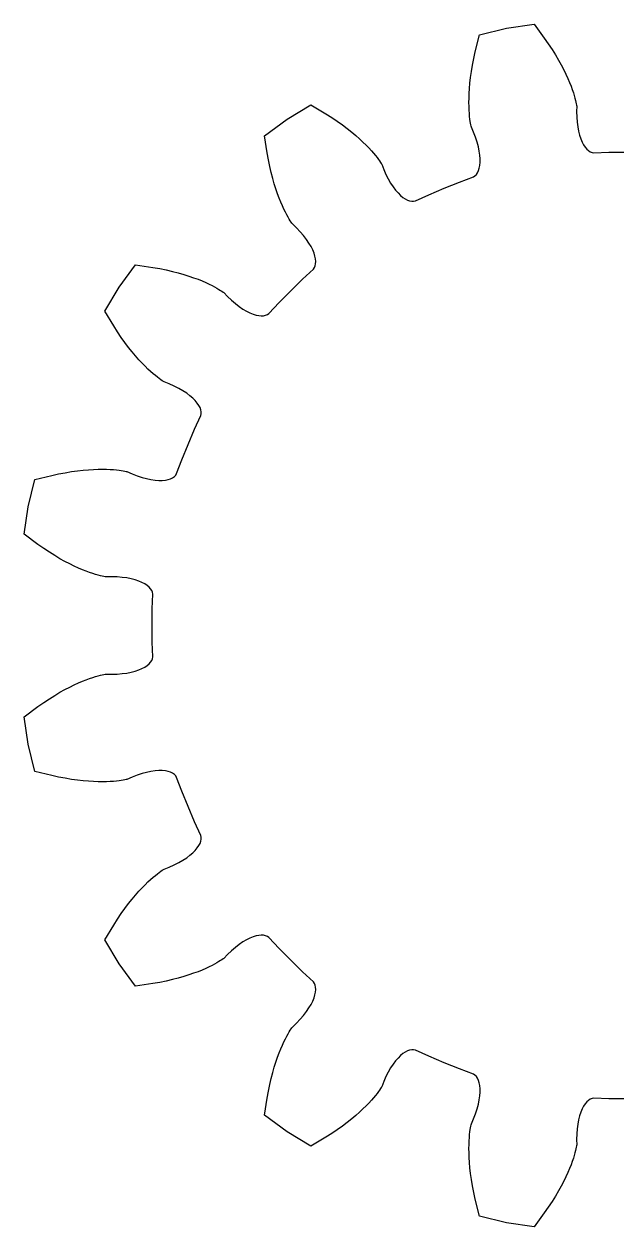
# Model space of a CAD drawing. Extents: x -1.54 to 1.54, y -1.54 to 1.54.
# Drawn here: x -1.536 to -0.021, y -1.536 to 1.536 of the extents above; entities that cross this region are included whole.
import ezdxf

# ---------------------------------------------------------------- set-up
doc = ezdxf.new("R2010")
doc.units = 0
doc.layers.add('1', color=7, linetype='Continuous')

msp = doc.modelspace()

# ---------------------------------------------------------------- linework, layer by layer
at = {"layer": '1', "color": 1}
for p, q in [((-0.303505, 1.525822), (-0.23305, 1.536273)), ((-0.23305, 1.536273), (-0.206825, 1.500623)), ((-0.383182, 1.465544), (-0.372596, 1.508515)), ((-0.372596, 1.508515), (-0.303505, 1.525822)), ((-0.206825, 1.500623), (-0.196522, 1.485841)), ((-0.196522, 1.485841), (-0.187079, 1.471528)), ((-0.390291, 1.431106), (-0.387044, 1.447944)), ((-0.387044, 1.447944), (-0.383182, 1.465544)), ((-0.187079, 1.471528), (-0.178464, 1.457716)), ((-0.178464, 1.457716), (-0.170646, 1.444437)), ((-0.170646, 1.444437), (-0.16359, 1.431722)), ((-0.395106, 1.399789), (-0.392964, 1.415049)), ((-0.392964, 1.415049), (-0.390291, 1.431106)), ((-0.16359, 1.431722), (-0.157262, 1.4196)), ((-0.157262, 1.4196), (-0.151626, 1.408099)), ((-0.397967, 1.371721), (-0.396759, 1.385341)), ((-0.396759, 1.385341), (-0.395106, 1.399789)), ((-0.151626, 1.408099), (-0.146647, 1.397245)), ((-0.146647, 1.397245), (-0.142287, 1.387063)), ((-0.142287, 1.387063), (-0.138508, 1.377576)), ((-0.399218, 1.347005), (-0.398772, 1.358938)), ((-0.398772, 1.358938), (-0.397967, 1.371721)), ((-0.138508, 1.377576), (-0.135271, 1.368806)), ((-0.135271, 1.368806), (-0.132536, 1.360774)), ((-0.132536, 1.360774), (-0.130264, 1.353498)), ((-0.130264, 1.353498), (-0.128414, 1.346995)), ((-0.864309, 1.293529), (-0.803216, 1.330146)), ((-0.803216, 1.330146), (-0.765346, 1.307247)), ((-0.39935, 1.33593), (-0.399218, 1.347005)), ((-0.399211, 1.325719), (-0.39935, 1.33593)), ((-0.398846, 1.316378), (-0.399211, 1.325719)), ((-0.128414, 1.346995), (-0.126945, 1.34128)), ((-0.126945, 1.34128), (-0.125815, 1.336368)), ((-0.125815, 1.336368), (-0.124981, 1.33227)), ((-0.124981, 1.33227), (-0.124402, 1.328998)), ((-0.124402, 1.328998), (-0.124068, 1.326784)), ((-0.124068, 1.326784), (-0.124331, 1.312667)), ((-0.921517, 1.2511), (-0.864309, 1.293529)), ((-0.765346, 1.307247), (-0.75017, 1.297533)), ((-0.75017, 1.297533), (-0.735968, 1.287922)), ((-0.398298, 1.307911), (-0.398846, 1.316378)), ((-0.397613, 1.300319), (-0.398298, 1.307911)), ((-0.396833, 1.293603), (-0.397613, 1.300319)), ((-0.396004, 1.287761), (-0.396833, 1.293603)), ((-0.124331, 1.312667), (-0.123938, 1.29868)), ((-0.123938, 1.29868), (-0.122921, 1.285621)), ((-0.735968, 1.287922), (-0.722723, 1.278458)), ((-0.722723, 1.278458), (-0.710418, 1.269182)), ((-0.710418, 1.269182), (-0.699033, 1.260135)), ((-0.699033, 1.260135), (-0.688548, 1.251358)), ((-0.395168, 1.28279), (-0.396004, 1.287761)), ((-0.39437, 1.278685), (-0.395168, 1.28279)), ((-0.393653, 1.27544), (-0.39437, 1.278685)), ((-0.393115, 1.273267), (-0.393653, 1.27544)), ((-0.387469, 1.260325), (-0.393115, 1.273267)), ((-0.38248, 1.247253), (-0.387469, 1.260325)), ((-0.122921, 1.285621), (-0.12133, 1.273511)), ((-0.12133, 1.273511), (-0.119213, 1.262372)), ((-0.119213, 1.262372), (-0.11662, 1.252221)), ((-0.914853, 1.207349), (-0.921517, 1.2511)), ((-0.688548, 1.251358), (-0.67894, 1.242889)), ((-0.67894, 1.242889), (-0.670187, 1.234766)), ((-0.670187, 1.234766), (-0.662262, 1.227028)), ((-0.378421, 1.234799), (-0.38248, 1.247253)), ((-0.375257, 1.223002), (-0.378421, 1.234799)), ((-0.11662, 1.252221), (-0.113602, 1.243076)), ((-0.113602, 1.243076), (-0.11021, 1.23495)), ((-0.11021, 1.23495), (-0.106494, 1.227858)), ((-0.911686, 1.189611), (-0.914853, 1.207349)), ((-0.662262, 1.227028), (-0.65514, 1.21971)), ((-0.65514, 1.21971), (-0.648793, 1.212846)), ((-0.648793, 1.212846), (-0.643193, 1.206472)), ((-0.643193, 1.206472), (-0.63831, 1.200619)), ((-0.63831, 1.200619), (-0.634112, 1.195319)), ((-0.37295, 1.2119), (-0.375257, 1.223002)), ((-0.371461, 1.20153), (-0.37295, 1.2119)), ((-0.37075, 1.191926), (-0.371461, 1.20153)), ((-0.106494, 1.227858), (-0.102508, 1.221809)), ((-0.102508, 1.221809), (-0.098303, 1.216812)), ((-0.098303, 1.216812), (-0.093931, 1.212874)), ((-0.093931, 1.212874), (-0.089445, 1.21)), ((-0.089445, 1.21), (-0.084897, 1.208192)), ((-0.084897, 1.208192), (-0.080342, 1.20745)), ((-0.080342, 1.20745), (-0.042329, 1.208633)), ((-0.042329, 1.208633), (0, 1.209072)), ((-0.908242, 1.172812), (-0.911686, 1.189611)), ((-0.904567, 1.156954), (-0.908242, 1.172812)), ((-0.634112, 1.195319), (-0.630568, 1.190601)), ((-0.630568, 1.190601), (-0.627643, 1.186496)), ((-0.627643, 1.186496), (-0.625305, 1.183029)), ((-0.625305, 1.183029), (-0.623518, 1.180227)), ((-0.623518, 1.180227), (-0.622362, 1.17831)), ((-0.622362, 1.17831), (-0.617203, 1.165167)), ((-0.374834, 1.161807), (-0.372861, 1.168033)), ((-0.372861, 1.168033), (-0.371493, 1.175147)), ((-0.371493, 1.175147), (-0.370774, 1.183121)), ((-0.370774, 1.183121), (-0.37075, 1.191926)), ((-0.900706, 1.142036), (-0.904567, 1.156954)), ((-0.896705, 1.128055), (-0.900706, 1.142036)), ((-0.617203, 1.165167), (-0.611487, 1.152395)), ((-0.611487, 1.152395), (-0.60555, 1.140719)), ((-0.60555, 1.140719), (-0.599446, 1.13014)), ((-0.423417, 1.13283), (-0.387845, 1.146284)), ((-0.387845, 1.146284), (-0.38392, 1.148712)), ((-0.38392, 1.148712), (-0.380411, 1.152123)), ((-0.380411, 1.152123), (-0.377366, 1.156496)), ((-0.377366, 1.156496), (-0.374834, 1.161807)), ((-0.892608, 1.115009), (-0.896705, 1.128055)), ((-0.88846, 1.102892), (-0.892608, 1.115009)), ((-0.599446, 1.13014), (-0.593227, 1.120658)), ((-0.593227, 1.120658), (-0.586947, 1.112273)), ((-0.586947, 1.112273), (-0.580659, 1.104978)), ((-0.501631, 1.100433), (-0.462692, 1.117037)), ((-0.462692, 1.117037), (-0.423417, 1.13283)), ((-0.884306, 1.091696), (-0.88846, 1.102892)), ((-0.88019, 1.081413), (-0.884306, 1.091696)), ((-0.876154, 1.072033), (-0.88019, 1.081413)), ((-0.580659, 1.104978), (-0.574416, 1.09877)), ((-0.574416, 1.09877), (-0.568269, 1.093639)), ((-0.568269, 1.093639), (-0.562271, 1.089576)), ((-0.562271, 1.089576), (-0.556474, 1.086569)), ((-0.556474, 1.086569), (-0.550928, 1.084604)), ((-0.550928, 1.084604), (-0.545683, 1.083665)), ((-0.545683, 1.083665), (-0.54079, 1.083735)), ((-0.54079, 1.083735), (-0.536297, 1.084793)), ((-0.536297, 1.084793), (-0.501631, 1.100433)), ((-0.872242, 1.063543), (-0.876154, 1.072033)), ((-0.868495, 1.05593), (-0.872242, 1.063543)), ((-0.864957, 1.049178), (-0.868495, 1.05593)), ((-0.861666, 1.043272), (-0.864957, 1.049178)), ((-0.858664, 1.038192), (-0.861666, 1.043272)), ((-0.85599, 1.033919), (-0.858664, 1.038192)), ((-0.853682, 1.030432), (-0.85599, 1.033919)), ((-0.851778, 1.027709), (-0.853682, 1.030432)), ((-0.850449, 1.025907), (-0.851778, 1.027709)), ((-0.84028, 1.016111), (-0.850449, 1.025907)), ((-0.830668, 1.005943), (-0.84028, 1.016111)), ((-0.822153, 0.99599), (-0.830668, 1.005943)), ((-0.814715, 0.986302), (-0.822153, 0.99599)), ((-0.808335, 0.976928), (-0.814715, 0.986302)), ((-0.802991, 0.967917), (-0.808335, 0.976928)), ((-0.798658, 0.959316), (-0.802991, 0.967917)), ((-0.795312, 0.951172), (-0.798658, 0.959316)), ((-0.792924, 0.94353), (-0.795312, 0.951172)), ((-0.791465, 0.936434), (-0.792924, 0.94353)), ((-0.792352, 0.918846), (-0.791213, 0.924051)), ((-0.790906, 0.929927), (-0.791465, 0.936434)), ((-0.791213, 0.924051), (-0.790906, 0.929927)), ((-1.293529, 0.864309), (-1.2511, 0.921517)), ((-1.2511, 0.921517), (-1.207349, 0.914853)), ((-1.207349, 0.914853), (-1.189611, 0.911686)), ((-1.189611, 0.911686), (-1.172812, 0.908242)), ((-1.172812, 0.908242), (-1.156954, 0.904567)), ((-1.156954, 0.904567), (-1.142036, 0.900706)), ((-1.142036, 0.900706), (-1.128055, 0.896705)), ((-1.128055, 0.896705), (-1.115009, 0.892608)), ((-1.115009, 0.892608), (-1.102892, 0.88846)), ((-0.824701, 0.884564), (-0.796986, 0.910606)), ((-0.796986, 0.910606), (-0.794289, 0.914352)), ((-0.794289, 0.914352), (-0.792352, 0.918846)), ((-1.330146, 0.803216), (-1.293529, 0.864309)), ((-1.102892, 0.88846), (-1.091696, 0.884306)), ((-1.091696, 0.884306), (-1.081413, 0.88019)), ((-1.081413, 0.88019), (-1.072033, 0.876154)), ((-1.072033, 0.876154), (-1.063543, 0.872242)), ((-1.063543, 0.872242), (-1.05593, 0.868495)), ((-1.05593, 0.868495), (-1.049178, 0.864957)), ((-1.049178, 0.864957), (-1.043272, 0.861666)), ((-1.043272, 0.861666), (-1.038192, 0.858664)), ((-0.854943, 0.854943), (-0.824701, 0.884564)), ((-1.038192, 0.858664), (-1.033919, 0.85599)), ((-1.033919, 0.85599), (-1.030432, 0.853682)), ((-1.030432, 0.853682), (-1.027709, 0.851778)), ((-1.027709, 0.851778), (-1.025907, 0.850449)), ((-1.025907, 0.850449), (-1.016111, 0.84028)), ((-1.016111, 0.84028), (-1.005943, 0.830668)), ((-1.005943, 0.830668), (-0.99599, 0.822153)), ((-0.884564, 0.824701), (-0.854943, 0.854943)), ((-1.307247, 0.765346), (-1.330146, 0.803216)), ((-0.99599, 0.822153), (-0.986302, 0.814715)), ((-0.986302, 0.814715), (-0.976928, 0.808335)), ((-0.976928, 0.808335), (-0.967917, 0.802991)), ((-0.967917, 0.802991), (-0.959316, 0.798658)), ((-0.910606, 0.796986), (-0.884564, 0.824701)), ((-0.959316, 0.798658), (-0.951172, 0.795312)), ((-0.951172, 0.795312), (-0.94353, 0.792924)), ((-0.94353, 0.792924), (-0.936434, 0.791465)), ((-0.936434, 0.791465), (-0.929927, 0.790906)), ((-0.929927, 0.790906), (-0.924051, 0.791213)), ((-0.924051, 0.791213), (-0.918846, 0.792352)), ((-0.918846, 0.792352), (-0.914352, 0.794289)), ((-0.914352, 0.794289), (-0.910606, 0.796986)), ((-1.297533, 0.75017), (-1.307247, 0.765346)), ((-1.287922, 0.735968), (-1.297533, 0.75017)), ((-1.278458, 0.722723), (-1.287922, 0.735968)), ((-1.269182, 0.710418), (-1.278458, 0.722723)), ((-1.260135, 0.699033), (-1.269182, 0.710418)), ((-1.251358, 0.688548), (-1.260135, 0.699033)), ((-1.242889, 0.67894), (-1.251358, 0.688548)), ((-1.234766, 0.670187), (-1.242889, 0.67894)), ((-1.227028, 0.662262), (-1.234766, 0.670187)), ((-1.21971, 0.65514), (-1.227028, 0.662262)), ((-1.212846, 0.648793), (-1.21971, 0.65514)), ((-1.206472, 0.643193), (-1.212846, 0.648793)), ((-1.200619, 0.63831), (-1.206472, 0.643193)), ((-1.195319, 0.634112), (-1.200619, 0.63831)), ((-1.190601, 0.630568), (-1.195319, 0.634112)), ((-1.186496, 0.627643), (-1.190601, 0.630568)), ((-1.183029, 0.625305), (-1.186496, 0.627643)), ((-1.180227, 0.623518), (-1.183029, 0.625305)), ((-1.17831, 0.622362), (-1.180227, 0.623518)), ((-1.165167, 0.617203), (-1.17831, 0.622362)), ((-1.152395, 0.611487), (-1.165167, 0.617203)), ((-1.140719, 0.60555), (-1.152395, 0.611487)), ((-1.13014, 0.599446), (-1.140719, 0.60555)), ((-1.120658, 0.593227), (-1.13014, 0.599446)), ((-1.112273, 0.586947), (-1.120658, 0.593227)), ((-1.104978, 0.580659), (-1.112273, 0.586947)), ((-1.09877, 0.574416), (-1.104978, 0.580659)), ((-1.093639, 0.568269), (-1.09877, 0.574416)), ((-1.089576, 0.562271), (-1.093639, 0.568269)), ((-1.086569, 0.556474), (-1.089576, 0.562271)), ((-1.084604, 0.550928), (-1.086569, 0.556474)), ((-1.100433, 0.501631), (-1.084793, 0.536297)), ((-1.084793, 0.536297), (-1.083735, 0.54079)), ((-1.083665, 0.545683), (-1.084604, 0.550928)), ((-1.083735, 0.54079), (-1.083665, 0.545683)), ((-1.117037, 0.462692), (-1.100433, 0.501631)), ((-1.13283, 0.423417), (-1.117037, 0.462692)), ((-1.146284, 0.387845), (-1.13283, 0.423417)), ((-1.525822, 0.303505), (-1.508515, 0.372596)), ((-1.508515, 0.372596), (-1.465544, 0.383182)), ((-1.465544, 0.383182), (-1.447944, 0.387044)), ((-1.447944, 0.387044), (-1.431106, 0.390291)), ((-1.431106, 0.390291), (-1.415049, 0.392964)), ((-1.415049, 0.392964), (-1.399789, 0.395106)), ((-1.399789, 0.395106), (-1.385341, 0.396759)), ((-1.385341, 0.396759), (-1.371721, 0.397967)), ((-1.371721, 0.397967), (-1.358938, 0.398772)), ((-1.358938, 0.398772), (-1.347005, 0.399218)), ((-1.347005, 0.399218), (-1.33593, 0.39935)), ((-1.33593, 0.39935), (-1.325719, 0.399211)), ((-1.325719, 0.399211), (-1.316378, 0.398846)), ((-1.316378, 0.398846), (-1.307911, 0.398298)), ((-1.307911, 0.398298), (-1.300319, 0.397613)), ((-1.300319, 0.397613), (-1.293603, 0.396833)), ((-1.293603, 0.396833), (-1.287761, 0.396004)), ((-1.287761, 0.396004), (-1.28279, 0.395168)), ((-1.28279, 0.395168), (-1.278685, 0.39437)), ((-1.278685, 0.39437), (-1.27544, 0.393653)), ((-1.27544, 0.393653), (-1.273267, 0.393115)), ((-1.273267, 0.393115), (-1.260325, 0.387469)), ((-1.260325, 0.387469), (-1.247253, 0.38248)), ((-1.247253, 0.38248), (-1.234799, 0.378421)), ((-1.234799, 0.378421), (-1.223002, 0.375257)), ((-1.223002, 0.375257), (-1.2119, 0.37295)), ((-1.2119, 0.37295), (-1.20153, 0.371461)), ((-1.20153, 0.371461), (-1.191926, 0.37075)), ((-1.191926, 0.37075), (-1.183121, 0.370774)), ((-1.183121, 0.370774), (-1.175147, 0.371493)), ((-1.175147, 0.371493), (-1.168033, 0.372861)), ((-1.168033, 0.372861), (-1.161807, 0.374834)), ((-1.161807, 0.374834), (-1.156496, 0.377366)), ((-1.156496, 0.377366), (-1.152123, 0.380411)), ((-1.152123, 0.380411), (-1.148712, 0.38392)), ((-1.148712, 0.38392), (-1.146284, 0.387845)), ((-1.536273, 0.23305), (-1.525822, 0.303505)), ((-1.500623, 0.206825), (-1.536273, 0.23305)), ((-1.485841, 0.196522), (-1.500623, 0.206825)), ((-1.471528, 0.187079), (-1.485841, 0.196522)), ((-1.457716, 0.178464), (-1.471528, 0.187079)), ((-1.444437, 0.170646), (-1.457716, 0.178464)), ((-1.431722, 0.16359), (-1.444437, 0.170646)), ((-1.4196, 0.157262), (-1.431722, 0.16359)), ((-1.408099, 0.151626), (-1.4196, 0.157262)), ((-1.397245, 0.146647), (-1.408099, 0.151626)), ((-1.387063, 0.142287), (-1.397245, 0.146647)), ((-1.377576, 0.138508), (-1.387063, 0.142287)), ((-1.368806, 0.135271), (-1.377576, 0.138508)), ((-1.360774, 0.132536), (-1.368806, 0.135271)), ((-1.353498, 0.130264), (-1.360774, 0.132536)), ((-1.346995, 0.128414), (-1.353498, 0.130264)), ((-1.34128, 0.126945), (-1.346995, 0.128414)), ((-1.336368, 0.125815), (-1.34128, 0.126945)), ((-1.33227, 0.124981), (-1.336368, 0.125815)), ((-1.328998, 0.124402), (-1.33227, 0.124981)), ((-1.326784, 0.124068), (-1.328998, 0.124402)), ((-1.312667, 0.124331), (-1.326784, 0.124068)), ((-1.29868, 0.123938), (-1.312667, 0.124331)), ((-1.285621, 0.122921), (-1.29868, 0.123938)), ((-1.273511, 0.12133), (-1.285621, 0.122921)), ((-1.262372, 0.119213), (-1.273511, 0.12133)), ((-1.252221, 0.11662), (-1.262372, 0.119213)), ((-1.243076, 0.113602), (-1.252221, 0.11662)), ((-1.23495, 0.11021), (-1.243076, 0.113602)), ((-1.227858, 0.106494), (-1.23495, 0.11021)), ((-1.221809, 0.102508), (-1.227858, 0.106494)), ((-1.216812, 0.098303), (-1.221809, 0.102508)), ((-1.212874, 0.093931), (-1.216812, 0.098303)), ((-1.21, 0.089445), (-1.212874, 0.093931)), ((-1.208192, 0.084897), (-1.21, 0.089445)), ((-1.208633, 0.042329), (-1.20745, 0.080342)), ((-1.20745, 0.080342), (-1.208192, 0.084897)), ((-1.209072, 0), (-1.208633, 0.042329)), ((-1.208633, -0.042329), (-1.209072, 0)), ((-1.20745, -0.080342), (-1.208633, -0.042329)), ((-1.212874, -0.093931), (-1.21, -0.089445)), ((-1.21, -0.089445), (-1.208192, -0.084897)), ((-1.208192, -0.084897), (-1.20745, -0.080342)), ((-1.285621, -0.122921), (-1.273511, -0.12133)), ((-1.273511, -0.12133), (-1.262372, -0.119213)), ((-1.262372, -0.119213), (-1.252221, -0.11662)), ((-1.252221, -0.11662), (-1.243076, -0.113602)), ((-1.243076, -0.113602), (-1.23495, -0.11021)), ((-1.23495, -0.11021), (-1.227858, -0.106494)), ((-1.227858, -0.106494), (-1.221809, -0.102508)), ((-1.221809, -0.102508), (-1.216812, -0.098303)), ((-1.216812, -0.098303), (-1.212874, -0.093931)), ((-1.4196, -0.157262), (-1.408099, -0.151626)), ((-1.408099, -0.151626), (-1.397245, -0.146647)), ((-1.397245, -0.146647), (-1.387063, -0.142287)), ((-1.387063, -0.142287), (-1.377576, -0.138508)), ((-1.377576, -0.138508), (-1.368806, -0.135271)), ((-1.368806, -0.135271), (-1.360774, -0.132536)), ((-1.360774, -0.132536), (-1.353498, -0.130264)), ((-1.353498, -0.130264), (-1.346995, -0.128414)), ((-1.346995, -0.128414), (-1.34128, -0.126945)), ((-1.34128, -0.126945), (-1.336368, -0.125815)), ((-1.336368, -0.125815), (-1.33227, -0.124981)), ((-1.33227, -0.124981), (-1.328998, -0.124402)), ((-1.328998, -0.124402), (-1.326784, -0.124068)), ((-1.326784, -0.124068), (-1.312667, -0.124331)), ((-1.312667, -0.124331), (-1.29868, -0.123938)), ((-1.29868, -0.123938), (-1.285621, -0.122921)), ((-1.471528, -0.187079), (-1.457716, -0.178464)), ((-1.457716, -0.178464), (-1.444437, -0.170646)), ((-1.444437, -0.170646), (-1.431722, -0.16359)), ((-1.431722, -0.16359), (-1.4196, -0.157262)), ((-1.536273, -0.23305), (-1.500623, -0.206825)), ((-1.500623, -0.206825), (-1.485841, -0.196522)), ((-1.485841, -0.196522), (-1.471528, -0.187079)), ((-1.525822, -0.303505), (-1.536273, -0.23305)), ((-1.508515, -0.372596), (-1.525822, -0.303505)), ((-1.465544, -0.383182), (-1.508515, -0.372596)), ((-1.447944, -0.387044), (-1.465544, -0.383182)), ((-1.431106, -0.390291), (-1.447944, -0.387044)), ((-1.415049, -0.392964), (-1.431106, -0.390291)), ((-1.399789, -0.395106), (-1.415049, -0.392964)), ((-1.385341, -0.396759), (-1.399789, -0.395106)), ((-1.371721, -0.397967), (-1.385341, -0.396759)), ((-1.358938, -0.398772), (-1.371721, -0.397967)), ((-1.347005, -0.399218), (-1.358938, -0.398772)), ((-1.33593, -0.39935), (-1.347005, -0.399218)), ((-1.325719, -0.399211), (-1.33593, -0.39935)), ((-1.316378, -0.398846), (-1.325719, -0.399211)), ((-1.307911, -0.398298), (-1.316378, -0.398846)), ((-1.300319, -0.397613), (-1.307911, -0.398298)), ((-1.293603, -0.396833), (-1.300319, -0.397613)), ((-1.287761, -0.396004), (-1.293603, -0.396833)), ((-1.28279, -0.395168), (-1.287761, -0.396004)), ((-1.278685, -0.39437), (-1.28279, -0.395168)), ((-1.27544, -0.393653), (-1.278685, -0.39437)), ((-1.273267, -0.393115), (-1.27544, -0.393653)), ((-1.260325, -0.387469), (-1.273267, -0.393115)), ((-1.247253, -0.38248), (-1.260325, -0.387469)), ((-1.234799, -0.378421), (-1.247253, -0.38248)), ((-1.223002, -0.375257), (-1.234799, -0.378421)), ((-1.2119, -0.37295), (-1.223002, -0.375257)), ((-1.20153, -0.371461), (-1.2119, -0.37295)), ((-1.191926, -0.37075), (-1.20153, -0.371461)), ((-1.183121, -0.370774), (-1.191926, -0.37075)), ((-1.175147, -0.371493), (-1.183121, -0.370774)), ((-1.168033, -0.372861), (-1.175147, -0.371493)), ((-1.161807, -0.374834), (-1.168033, -0.372861)), ((-1.156496, -0.377366), (-1.161807, -0.374834)), ((-1.152123, -0.380411), (-1.156496, -0.377366)), ((-1.148712, -0.38392), (-1.152123, -0.380411)), ((-1.146284, -0.387845), (-1.148712, -0.38392)), ((-1.13283, -0.423417), (-1.146284, -0.387845)), ((-1.117037, -0.462692), (-1.13283, -0.423417)), ((-1.100433, -0.501631), (-1.117037, -0.462692)), ((-1.084793, -0.536297), (-1.100433, -0.501631)), ((-1.086569, -0.556474), (-1.084604, -0.550928)), ((-1.083735, -0.54079), (-1.084793, -0.536297)), ((-1.084604, -0.550928), (-1.083665, -0.545683)), ((-1.083665, -0.545683), (-1.083735, -0.54079)), ((-1.112273, -0.586947), (-1.104978, -0.580659)), ((-1.104978, -0.580659), (-1.09877, -0.574416)), ((-1.09877, -0.574416), (-1.093639, -0.568269)), ((-1.093639, -0.568269), (-1.089576, -0.562271)), ((-1.089576, -0.562271), (-1.086569, -0.556474)), ((-1.165167, -0.617203), (-1.152395, -0.611487)), ((-1.152395, -0.611487), (-1.140719, -0.60555)), ((-1.140719, -0.60555), (-1.13014, -0.599446)), ((-1.13014, -0.599446), (-1.120658, -0.593227)), ((-1.120658, -0.593227), (-1.112273, -0.586947)), ((-1.212846, -0.648793), (-1.206472, -0.643193)), ((-1.206472, -0.643193), (-1.200619, -0.63831)), ((-1.200619, -0.63831), (-1.195319, -0.634112)), ((-1.195319, -0.634112), (-1.190601, -0.630568)), ((-1.190601, -0.630568), (-1.186496, -0.627643)), ((-1.186496, -0.627643), (-1.183029, -0.625305)), ((-1.183029, -0.625305), (-1.180227, -0.623518)), ((-1.180227, -0.623518), (-1.17831, -0.622362)), ((-1.17831, -0.622362), (-1.165167, -0.617203)), ((-1.242889, -0.67894), (-1.234766, -0.670187)), ((-1.234766, -0.670187), (-1.227028, -0.662262)), ((-1.227028, -0.662262), (-1.21971, -0.65514)), ((-1.21971, -0.65514), (-1.212846, -0.648793)), ((-1.269182, -0.710418), (-1.260135, -0.699033)), ((-1.260135, -0.699033), (-1.251358, -0.688548)), ((-1.251358, -0.688548), (-1.242889, -0.67894)), ((-1.297533, -0.75017), (-1.287922, -0.735968)), ((-1.287922, -0.735968), (-1.278458, -0.722723)), ((-1.278458, -0.722723), (-1.269182, -0.710418)), ((-1.330146, -0.803216), (-1.307247, -0.765346)), ((-1.307247, -0.765346), (-1.297533, -0.75017)), ((-0.959316, -0.798658), (-0.967917, -0.802991)), ((-0.951172, -0.795312), (-0.959316, -0.798658)), ((-0.94353, -0.792924), (-0.951172, -0.795312)), ((-0.936434, -0.791465), (-0.94353, -0.792924)), ((-0.929927, -0.790906), (-0.936434, -0.791465)), ((-0.924051, -0.791213), (-0.929927, -0.790906)), ((-0.918846, -0.792352), (-0.924051, -0.791213)), ((-0.914352, -0.794289), (-0.918846, -0.792352)), ((-0.910606, -0.796986), (-0.914352, -0.794289)), ((-0.884564, -0.824701), (-0.910606, -0.796986)), ((-1.293529, -0.864309), (-1.330146, -0.803216)), ((-0.99599, -0.822153), (-1.005943, -0.830668)), ((-0.986302, -0.814715), (-0.99599, -0.822153)), ((-0.976928, -0.808335), (-0.986302, -0.814715)), ((-0.967917, -0.802991), (-0.976928, -0.808335)), ((-0.854943, -0.854943), (-0.884564, -0.824701)), ((-1.038192, -0.858664), (-1.043272, -0.861666)), ((-1.033919, -0.85599), (-1.038192, -0.858664)), ((-1.030432, -0.853682), (-1.033919, -0.85599)), ((-1.027709, -0.851778), (-1.030432, -0.853682)), ((-1.025907, -0.850449), (-1.027709, -0.851778)), ((-1.016111, -0.84028), (-1.025907, -0.850449)), ((-1.005943, -0.830668), (-1.016111, -0.84028)), ((-0.824701, -0.884564), (-0.854943, -0.854943)), ((-1.2511, -0.921517), (-1.293529, -0.864309)), ((-1.102892, -0.88846), (-1.115009, -0.892608)), ((-1.091696, -0.884306), (-1.102892, -0.88846)), ((-1.081413, -0.88019), (-1.091696, -0.884306)), ((-1.072033, -0.876154), (-1.081413, -0.88019)), ((-1.063543, -0.872242), (-1.072033, -0.876154)), ((-1.05593, -0.868495), (-1.063543, -0.872242)), ((-1.049178, -0.864957), (-1.05593, -0.868495)), ((-1.043272, -0.861666), (-1.049178, -0.864957)), ((-0.796986, -0.910606), (-0.824701, -0.884564)), ((-1.207349, -0.914853), (-1.2511, -0.921517)), ((-1.189611, -0.911686), (-1.207349, -0.914853)), ((-1.172812, -0.908242), (-1.189611, -0.911686)), ((-1.156954, -0.904567), (-1.172812, -0.908242)), ((-1.142036, -0.900706), (-1.156954, -0.904567)), ((-1.128055, -0.896705), (-1.142036, -0.900706)), ((-1.115009, -0.892608), (-1.128055, -0.896705)), ((-0.794289, -0.914352), (-0.796986, -0.910606)), ((-0.792352, -0.918846), (-0.794289, -0.914352)), ((-0.791213, -0.924051), (-0.792352, -0.918846)), ((-0.798658, -0.959316), (-0.795312, -0.951172)), ((-0.795312, -0.951172), (-0.792924, -0.94353)), ((-0.792924, -0.94353), (-0.791465, -0.936434)), ((-0.791465, -0.936434), (-0.790906, -0.929927)), ((-0.790906, -0.929927), (-0.791213, -0.924051)), ((-0.814715, -0.986302), (-0.808335, -0.976928)), ((-0.808335, -0.976928), (-0.802991, -0.967917)), ((-0.802991, -0.967917), (-0.798658, -0.959316)), ((-0.84028, -1.016111), (-0.830668, -1.005943)), ((-0.830668, -1.005943), (-0.822153, -0.99599)), ((-0.822153, -0.99599), (-0.814715, -0.986302)), ((-0.864957, -1.049178), (-0.861666, -1.043272)), ((-0.861666, -1.043272), (-0.858664, -1.038192)), ((-0.858664, -1.038192), (-0.85599, -1.033919)), ((-0.85599, -1.033919), (-0.853682, -1.030432)), ((-0.853682, -1.030432), (-0.851778, -1.027709)), ((-0.851778, -1.027709), (-0.850449, -1.025907)), ((-0.850449, -1.025907), (-0.84028, -1.016111)), ((-0.88019, -1.081413), (-0.876154, -1.072033)), ((-0.876154, -1.072033), (-0.872242, -1.063543)), ((-0.872242, -1.063543), (-0.868495, -1.05593)), ((-0.868495, -1.05593), (-0.864957, -1.049178)), ((-0.892608, -1.115009), (-0.88846, -1.102892)), ((-0.88846, -1.102892), (-0.884306, -1.091696)), ((-0.884306, -1.091696), (-0.88019, -1.081413)), ((-0.580659, -1.104978), (-0.586947, -1.112273)), ((-0.574416, -1.09877), (-0.580659, -1.104978)), ((-0.568269, -1.093639), (-0.574416, -1.09877)), ((-0.562271, -1.089576), (-0.568269, -1.093639)), ((-0.556474, -1.086569), (-0.562271, -1.089576)), ((-0.550928, -1.084604), (-0.556474, -1.086569)), ((-0.545683, -1.083665), (-0.550928, -1.084604)), ((-0.54079, -1.083735), (-0.545683, -1.083665)), ((-0.536297, -1.084793), (-0.54079, -1.083735)), ((-0.501631, -1.100433), (-0.536297, -1.084793)), ((-0.462692, -1.117037), (-0.501631, -1.100433)), ((-0.900706, -1.142036), (-0.896705, -1.128055)), ((-0.896705, -1.128055), (-0.892608, -1.115009)), ((-0.599446, -1.13014), (-0.60555, -1.140719)), ((-0.593227, -1.120658), (-0.599446, -1.13014)), ((-0.586947, -1.112273), (-0.593227, -1.120658)), ((-0.423417, -1.13283), (-0.462692, -1.117037)), ((-0.387845, -1.146284), (-0.423417, -1.13283)), ((-0.908242, -1.172812), (-0.904567, -1.156954)), ((-0.904567, -1.156954), (-0.900706, -1.142036)), ((-0.617203, -1.165167), (-0.622362, -1.17831)), ((-0.611487, -1.152395), (-0.617203, -1.165167)), ((-0.60555, -1.140719), (-0.611487, -1.152395)), ((-0.38392, -1.148712), (-0.387845, -1.146284)), ((-0.380411, -1.152123), (-0.38392, -1.148712)), ((-0.377366, -1.156496), (-0.380411, -1.152123)), ((-0.374834, -1.161807), (-0.377366, -1.156496)), ((-0.372861, -1.168033), (-0.374834, -1.161807)), ((-0.914853, -1.207349), (-0.911686, -1.189611)), ((-0.911686, -1.189611), (-0.908242, -1.172812)), ((-0.634112, -1.195319), (-0.63831, -1.200619)), ((-0.630568, -1.190601), (-0.634112, -1.195319)), ((-0.627643, -1.186496), (-0.630568, -1.190601)), ((-0.625305, -1.183029), (-0.627643, -1.186496)), ((-0.623518, -1.180227), (-0.625305, -1.183029)), ((-0.622362, -1.17831), (-0.623518, -1.180227)), ((-0.371493, -1.175147), (-0.372861, -1.168033)), ((-0.370774, -1.183121), (-0.371493, -1.175147)), ((-0.371461, -1.20153), (-0.37075, -1.191926)), ((-0.37075, -1.191926), (-0.370774, -1.183121)), ((-0.921517, -1.2511), (-0.914853, -1.207349)), ((-0.662262, -1.227028), (-0.670187, -1.234766)), ((-0.65514, -1.21971), (-0.662262, -1.227028)), ((-0.648793, -1.212846), (-0.65514, -1.21971)), ((-0.643193, -1.206472), (-0.648793, -1.212846)), ((-0.63831, -1.200619), (-0.643193, -1.206472)), ((-0.378421, -1.234799), (-0.375257, -1.223002)), ((-0.375257, -1.223002), (-0.37295, -1.2119)), ((-0.37295, -1.2119), (-0.371461, -1.20153)), ((-0.106494, -1.227858), (-0.11021, -1.23495)), ((-0.102508, -1.221809), (-0.106494, -1.227858)), ((-0.098303, -1.216812), (-0.102508, -1.221809)), ((-0.093931, -1.212874), (-0.098303, -1.216812)), ((-0.089445, -1.21), (-0.093931, -1.212874)), ((-0.084897, -1.208192), (-0.089445, -1.21)), ((-0.080342, -1.20745), (-0.084897, -1.208192)), ((-0.042329, -1.208633), (-0.080342, -1.20745)), ((0, -1.209072), (-0.042329, -1.208633)), ((-0.864309, -1.293529), (-0.921517, -1.2511)), ((-0.688548, -1.251358), (-0.699033, -1.260135)), ((-0.67894, -1.242889), (-0.688548, -1.251358)), ((-0.670187, -1.234766), (-0.67894, -1.242889)), ((-0.387469, -1.260325), (-0.38248, -1.247253)), ((-0.38248, -1.247253), (-0.378421, -1.234799)), ((-0.11662, -1.252221), (-0.119213, -1.262372)), ((-0.113602, -1.243076), (-0.11662, -1.252221)), ((-0.11021, -1.23495), (-0.113602, -1.243076)), ((-0.735968, -1.287922), (-0.75017, -1.297533)), ((-0.722723, -1.278458), (-0.735968, -1.287922)), ((-0.710418, -1.269182), (-0.722723, -1.278458)), ((-0.699033, -1.260135), (-0.710418, -1.269182)), ((-0.396833, -1.293603), (-0.396004, -1.287761)), ((-0.396004, -1.287761), (-0.395168, -1.28279)), ((-0.395168, -1.28279), (-0.39437, -1.278685)), ((-0.39437, -1.278685), (-0.393653, -1.27544)), ((-0.393653, -1.27544), (-0.393115, -1.273267)), ((-0.393115, -1.273267), (-0.387469, -1.260325)), ((-0.122921, -1.285621), (-0.123938, -1.29868)), ((-0.12133, -1.273511), (-0.122921, -1.285621)), ((-0.119213, -1.262372), (-0.12133, -1.273511)), ((-0.803216, -1.330146), (-0.864309, -1.293529)), ((-0.765346, -1.307247), (-0.803216, -1.330146)), ((-0.75017, -1.297533), (-0.765346, -1.307247)), ((-0.399211, -1.325719), (-0.398846, -1.316378)), ((-0.398846, -1.316378), (-0.398298, -1.307911)), ((-0.398298, -1.307911), (-0.397613, -1.300319)), ((-0.397613, -1.300319), (-0.396833, -1.293603)), ((-0.123938, -1.29868), (-0.124331, -1.312667)), ((-0.124331, -1.312667), (-0.124068, -1.326784)), ((-0.39935, -1.33593), (-0.399211, -1.325719)), ((-0.399218, -1.347005), (-0.39935, -1.33593)), ((-0.398772, -1.358938), (-0.399218, -1.347005)), ((-0.128414, -1.346995), (-0.130264, -1.353498)), ((-0.126945, -1.34128), (-0.128414, -1.346995)), ((-0.125815, -1.336368), (-0.126945, -1.34128)), ((-0.124981, -1.33227), (-0.125815, -1.336368)), ((-0.124402, -1.328998), (-0.124981, -1.33227)), ((-0.124068, -1.326784), (-0.124402, -1.328998)), ((-0.397967, -1.371721), (-0.398772, -1.358938)), ((-0.396759, -1.385341), (-0.397967, -1.371721)), ((-0.138508, -1.377576), (-0.142287, -1.387063)), ((-0.135271, -1.368806), (-0.138508, -1.377576)), ((-0.132536, -1.360774), (-0.135271, -1.368806)), ((-0.130264, -1.353498), (-0.132536, -1.360774)), ((-0.395106, -1.399789), (-0.396759, -1.385341)), ((-0.392964, -1.415049), (-0.395106, -1.399789)), ((-0.151626, -1.408099), (-0.157262, -1.4196)), ((-0.146647, -1.397245), (-0.151626, -1.408099)), ((-0.142287, -1.387063), (-0.146647, -1.397245)), ((-0.390291, -1.431106), (-0.392964, -1.415049)), ((-0.387044, -1.447944), (-0.390291, -1.431106)), ((-0.16359, -1.431722), (-0.170646, -1.444437)), ((-0.157262, -1.4196), (-0.16359, -1.431722)), ((-0.383182, -1.465544), (-0.387044, -1.447944)), ((-0.372596, -1.508515), (-0.383182, -1.465544)), ((-0.187079, -1.471528), (-0.196522, -1.485841)), ((-0.178464, -1.457716), (-0.187079, -1.471528)), ((-0.170646, -1.444437), (-0.178464, -1.457716)), ((-0.206825, -1.500623), (-0.23305, -1.536273)), ((-0.196522, -1.485841), (-0.206825, -1.500623)), ((-0.303505, -1.525822), (-0.372596, -1.508515)), ((-0.23305, -1.536273), (-0.303505, -1.525822))]:
    msp.add_line(p, q, dxfattribs=at)

doc.saveas('drawing.dxf')
